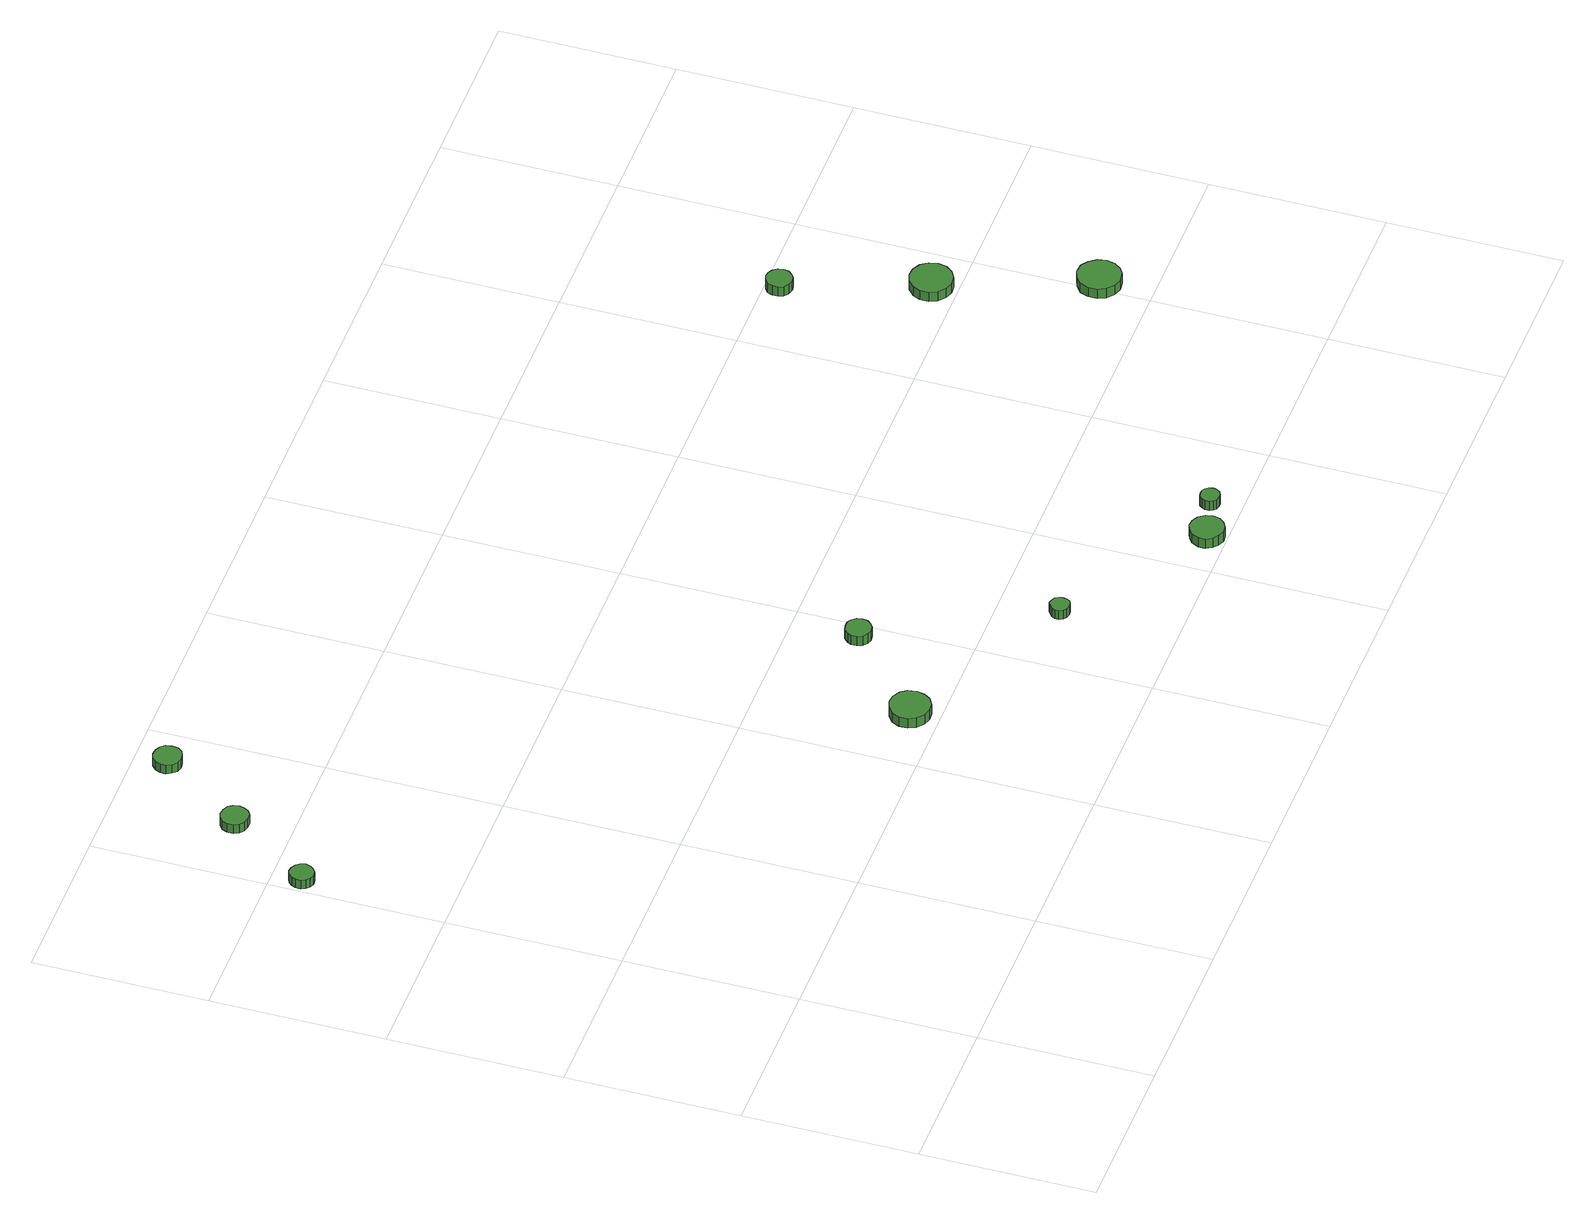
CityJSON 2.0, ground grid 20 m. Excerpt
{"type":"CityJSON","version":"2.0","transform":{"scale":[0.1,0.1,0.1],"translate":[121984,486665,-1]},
"CityObjects":{
"tree1":{"type":"SolitaryVegetationObject","attributes":{"function":"something"},"geometry":[{"type":"MultiSurface","lod":"1","boundaries":[[[0,1,2,3,4,5,6,7,8,9,10,11,12,13,14]],[[15,16,17,18,19,20,21,22,23,24,25,26,27,28,29]],[[0,29,28,1]],[[1,28,27,2]],[[2,27,26,3]],[[3,26,25,4]],[[4,25,24,5]],[[5,24,23,6]],[[6,23,22,7]],[[7,22,21,8]],[[8,21,20,9]],[[9,20,19,10]],[[10,19,18,11]],[[11,18,17,12]],[[12,17,16,13]],[[13,16,15,14]],[[14,15,29,0]]]}]},
"tree2":{"type":"SolitaryVegetationObject","attributes":{"function":"something"},"geometry":[{"type":"MultiSurface","lod":"1","boundaries":[[[30,31,32,33,34,35,36,37,38,39,40,41,42,43,44]],[[45,46,47,48,49,50,51,52,53,54,55,56,57,58,59]],[[30,59,58,31]],[[31,58,57,32]],[[32,57,56,33]],[[33,56,55,34]],[[34,55,54,35]],[[35,54,53,36]],[[36,53,52,37]],[[37,52,51,38]],[[38,51,50,39]],[[39,50,49,40]],[[40,49,48,41]],[[41,48,47,42]],[[42,47,46,43]],[[43,46,45,44]],[[44,45,59,30]]]}]},
"tree3":{"type":"SolitaryVegetationObject","attributes":{"function":"something"},"geometry":[{"type":"MultiSurface","lod":"1","boundaries":[[[60,61,62,63,64,65,66,67,68,69,70,71,72,73,74]],[[75,76,77,78,79,80,81,82,83,84,85,86,87,88,89]],[[60,89,88,61]],[[61,88,87,62]],[[62,87,86,63]],[[63,86,85,64]],[[64,85,84,65]],[[65,84,83,66]],[[66,83,82,67]],[[67,82,81,68]],[[68,81,80,69]],[[69,80,79,70]],[[70,79,78,71]],[[71,78,77,72]],[[72,77,76,73]],[[73,76,75,74]],[[74,75,89,60]]]}]},
"tree4":{"type":"SolitaryVegetationObject","attributes":{"function":"something"},"geometry":[{"type":"MultiSurface","lod":"1","boundaries":[[[90,91,92,93,94,95,96,97,98,99,100,101,102,103,104]],[[105,106,107,108,109,110,111,112,113,114,115,116,117,118,119]],[[90,119,118,91]],[[91,118,117,92]],[[92,117,116,93]],[[93,116,115,94]],[[94,115,114,95]],[[95,114,113,96]],[[96,113,112,97]],[[97,112,111,98]],[[98,111,110,99]],[[99,110,109,100]],[[100,109,108,101]],[[101,108,107,102]],[[102,107,106,103]],[[103,106,105,104]],[[104,105,119,90]]]}]},
"tree5":{"type":"SolitaryVegetationObject","attributes":{"function":"something"},"geometry":[{"type":"MultiSurface","lod":"1","boundaries":[[[120,121,122,123,124,125,126,127,128,129,130,131,132,133,134]],[[135,136,137,138,139,140,141,142,143,144,145,146,147,148,149]],[[120,149,148,121]],[[121,148,147,122]],[[122,147,146,123]],[[123,146,145,124]],[[124,145,144,125]],[[125,144,143,126]],[[126,143,142,127]],[[127,142,141,128]],[[128,141,140,129]],[[129,140,139,130]],[[130,139,138,131]],[[131,138,137,132]],[[132,137,136,133]],[[133,136,135,134]],[[134,135,149,120]]]}]},
"tree6":{"type":"SolitaryVegetationObject","attributes":{"function":"something"},"geometry":[{"type":"MultiSurface","lod":"1","boundaries":[[[150,151,152,153,154,155,156,157,158,159,160,161,162,163,164]],[[165,166,167,168,169,170,171,172,173,174,175,176,177,178,179]],[[150,179,178,151]],[[151,178,177,152]],[[152,177,176,153]],[[153,176,175,154]],[[154,175,174,155]],[[155,174,173,156]],[[156,173,172,157]],[[157,172,171,158]],[[158,171,170,159]],[[159,170,169,160]],[[160,169,168,161]],[[161,168,167,162]],[[162,167,166,163]],[[163,166,165,164]],[[164,165,179,150]]]}]},
"tree7":{"type":"SolitaryVegetationObject","attributes":{"function":"something"},"geometry":[{"type":"MultiSurface","lod":"1","boundaries":[[[180,181,182,183,184,185,186,187,188,189,190,191,192,193,194]],[[195,196,197,198,199,200,201,202,203,204,205,206,207,208,209]],[[180,209,208,181]],[[181,208,207,182]],[[182,207,206,183]],[[183,206,205,184]],[[184,205,204,185]],[[185,204,203,186]],[[186,203,202,187]],[[187,202,201,188]],[[188,201,200,189]],[[189,200,199,190]],[[190,199,198,191]],[[191,198,197,192]],[[192,197,196,193]],[[193,196,195,194]],[[194,195,209,180]]]}]},
"tree8":{"type":"SolitaryVegetationObject","attributes":{"function":"something"},"geometry":[{"type":"MultiSurface","lod":"1","boundaries":[[[210,211,212,213,214,215,216,217,218,219,220,221,222,223,224]],[[225,226,227,228,229,230,231,232,233,234,235,236,237,238,239]],[[210,239,238,211]],[[211,238,237,212]],[[212,237,236,213]],[[213,236,235,214]],[[214,235,234,215]],[[215,234,233,216]],[[216,233,232,217]],[[217,232,231,218]],[[218,231,230,219]],[[219,230,229,220]],[[220,229,228,221]],[[221,228,227,222]],[[222,227,226,223]],[[223,226,225,224]],[[224,225,239,210]]]}]},
"tree9":{"type":"SolitaryVegetationObject","attributes":{"function":"something"},"geometry":[{"type":"MultiSurface","lod":"1","boundaries":[[[240,241,242,243,244,245,246,247,248,249,250,251,252,253,254]],[[255,256,257,258,259,260,261,262,263,264,265,266,267,268,269]],[[240,269,268,241]],[[241,268,267,242]],[[242,267,266,243]],[[243,266,265,244]],[[244,265,264,245]],[[245,264,263,246]],[[246,263,262,247]],[[247,262,261,248]],[[248,261,260,249]],[[249,260,259,250]],[[250,259,258,251]],[[251,258,257,252]],[[252,257,256,253]],[[253,256,255,254]],[[254,255,269,240]]]}]},
"tree10":{"type":"SolitaryVegetationObject","attributes":{"function":"something"},"geometry":[{"type":"MultiSurface","lod":"1","boundaries":[[[270,271,272,273,274,275,276,277,278,279,280,281,282,283,284]],[[285,286,287,288,289,290,291,292,293,294,295,296,297,298,299]],[[270,299,298,271]],[[271,298,297,272]],[[272,297,296,273]],[[273,296,295,274]],[[274,295,294,275]],[[275,294,293,276]],[[276,293,292,277]],[[277,292,291,278]],[[278,291,290,279]],[[279,290,289,280]],[[280,289,288,281]],[[281,288,287,282]],[[282,287,286,283]],[[283,286,285,284]],[[284,285,299,270]]]}]},
"tree11":{"type":"SolitaryVegetationObject","attributes":{"function":"something"},"geometry":[{"type":"MultiSurface","lod":"1","boundaries":[[[300,301,302,303,304,305,306,307,308,309,310,311,312,313,314]],[[315,316,317,318,319,320,321,322,323,324,325,326,327,328,329]],[[300,329,328,301]],[[301,328,327,302]],[[302,327,326,303]],[[303,326,325,304]],[[304,325,324,305]],[[305,324,323,306]],[[306,323,322,307]],[[307,322,321,308]],[[308,321,320,309]],[[309,320,319,310]],[[310,319,318,311]],[[311,318,317,312]],[[312,317,316,313]],[[313,316,315,314]],[[314,315,329,300]]]}]}
},
"vertices":[
[32,767,19],[30,773,19],[27,777,19],[22,780,19],[16,781,19],[11,779,19],[7,775,19],[5,770,19],[5,764,19],[7,759,19],[11,755,19],[16,753,19],[22,754,19],[27,757,19],[30,761,19],[30,761,7],[27,757,7],[22,754,7],[16,753,7],[11,755,7],[7,759,7],[5,764,7],[5,770,7],[7,775,7],[11,779,7],[16,781,7],[22,780,7],[27,777,7],[30,773,7],[32,767,7],
[100,864,19],[98,871,19],[95,876,19],[89,879,19],[82,880,19],[76,878,19],[71,874,19],[68,868,19],[68,861,19],[71,855,19],[76,851,19],[82,849,19],[89,849,19],[95,853,19],[98,858,19],[98,858,7],[95,853,7],[89,849,7],[82,849,7],[76,851,7],[71,855,7],[68,861,7],[68,868,7],[71,874,7],[76,878,7],[82,880,7],[89,879,7],[95,876,7],[98,871,7],[100,864,7],
[170,963,19],[169,970,19],[165,975,19],[159,978,19],[152,979,19],[146,977,19],[141,972,19],[138,966,19],[138,960,19],[141,954,19],[146,949,19],[152,947,19],[159,948,19],[165,951,19],[169,956,19],[169,956,7],[165,951,7],[159,948,7],[152,947,7],[146,949,7],[141,954,7],[138,960,7],[138,966,7],[141,972,7],[146,977,7],[152,979,7],[159,978,7],[165,975,7],[169,970,7],[170,963,7],
[501,233,22],[499,243,22],[494,250,22],[485,255,22],[476,256,22],[467,253,22],[459,247,22],[455,238,22],[455,228,22],[459,220,22],[467,213,22],[476,210,22],[485,211,22],[494,216,22],[499,224,22],[499,224,9],[494,216,9],[485,211,9],[476,210,9],[467,213,9],[459,220,9],[455,228,9],[455,238,9],[459,247,9],[467,253,9],[476,256,9],[485,255,9],[494,250,9],[499,243,9],[501,233,9],
[595,325,22],[594,331,22],[590,336,22],[585,339,22],[579,339,22],[573,338,22],[568,333,22],[566,328,22],[566,322,22],[568,316,22],[573,312,22],[579,310,22],[585,311,22],[590,314,22],[594,319,22],[594,319,9],[590,314,9],[585,311,9],[579,310,9],[573,312,9],[568,316,9],[566,322,9],[566,328,9],[568,333,9],[573,338,9],[579,339,9],[585,339,9],[590,336,9],[594,331,9],[595,325,9],
[694,132,23],[693,136,23],[691,140,23],[687,142,23],[682,143,23],[678,141,23],[674,138,23],[672,134,23],[672,129,23],[674,125,23],[678,122,23],[682,121,23],[687,121,23],[691,123,23],[693,127,23],[693,127,11],[691,123,11],[687,121,11],[682,121,11],[678,122,11],[674,125,11],[672,129,11],[672,134,11],[674,138,11],[678,141,11],[682,143,11],[687,142,11],[691,140,11],[693,136,11],[694,132,11],
[869,20,25],[867,28,25],[862,35,25],[855,39,25],[847,40,25],[840,37,25],[834,32,25],[830,24,25],[830,16,25],[834,9,25],[840,4,25],[847,1,25],[855,2,25],[862,6,25],[867,12,25],[867,12,12],[862,6,12],[855,2,12],[847,1,12],[840,4,12],[834,9,12],[830,16,12],[830,24,12],[834,32,12],[840,37,12],[847,40,12],[855,39,12],[862,35,12],[867,28,12],[869,20,12],
[913,34,24],[912,39,24],[909,43,24],[905,45,24],[901,45,24],[896,44,24],[893,41,24],[891,37,24],[891,32,24],[893,28,24],[896,25,24],[901,24,24],[905,24,24],[909,26,24],[912,30,24],[912,30,11],[909,26,11],[905,24,11],[901,24,11],[896,25,11],[893,28,11],[891,32,11],[891,37,11],[893,41,11],[896,44,11],[901,45,11],[905,45,11],[909,43,11],[912,39,11],[913,34,11],
[1105,582,27],[1104,588,27],[1100,593,27],[1095,596,27],[1089,597,27],[1083,595,27],[1078,591,27],[1076,585,27],[1076,579,27],[1078,573,27],[1083,569,27],[1089,567,27],[1095,568,27],[1100,571,27],[1104,576,27],[1104,576,14],[1100,571,14],[1095,568,14],[1089,567,14],[1083,569,14],[1078,573,14],[1076,579,14],[1076,585,14],[1078,591,14],[1083,595,14],[1089,597,14],[1095,596,14],[1100,593,14],[1104,588,14],[1105,582,14],
[1167,428,26],[1165,438,26],[1159,446,26],[1150,451,26],[1140,452,26],[1131,449,26],[1123,442,26],[1119,433,26],[1119,423,26],[1123,414,26],[1131,407,26],[1140,404,26],[1150,405,26],[1159,410,26],[1165,418,26],[1165,418,13],[1159,410,13],[1150,405,13],[1140,404,13],[1131,407,13],[1123,414,13],[1119,423,13],[1119,433,13],[1123,442,13],[1131,449,13],[1140,452,13],[1150,451,13],[1159,446,13],[1165,438,13],[1167,428,13],
[1227,258,27],[1225,268,27],[1219,276,27],[1211,282,27],[1200,283,27],[1191,279,27],[1183,273,27],[1179,263,27],[1179,253,27],[1183,244,27],[1191,237,27],[1200,234,27],[1211,235,27],[1219,240,27],[1225,248,27],[1225,248,14],[1219,240,14],[1211,235,14],[1200,234,14],[1191,237,14],[1183,244,14],[1179,253,14],[1179,263,14],[1183,273,14],[1191,279,14],[1200,283,14],[1211,282,14],[1219,276,14],[1225,268,14],[1227,258,14]
]}
